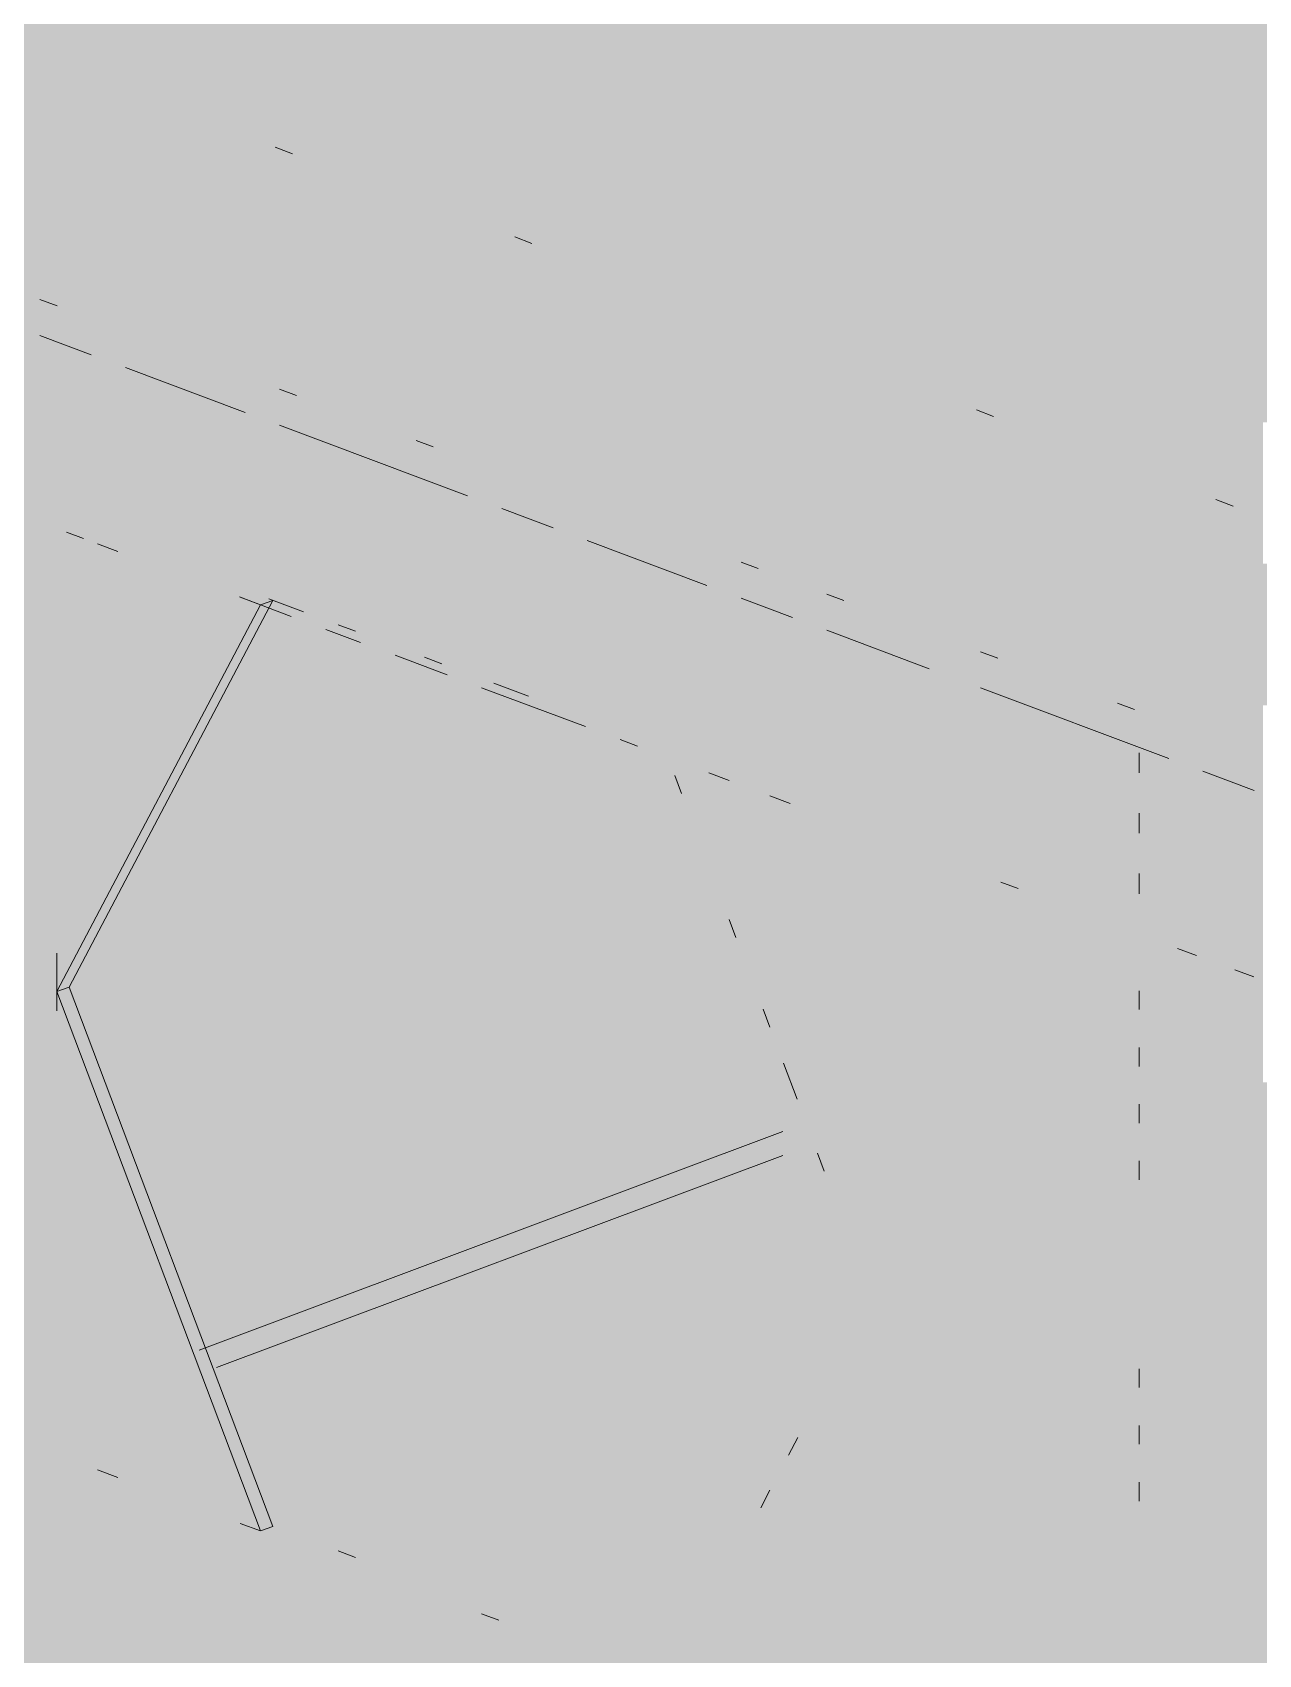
# Paper-space layout '03 3D Building and Roof' of a CAD drawing. Header units: millimetres. Extents: x 5 to 415, y 5 to 292.
# Drawn here: x 169.51 to 173.96, y 95.86 to 101.76 of the extents above; entities that cross this region are included whole.
import ezdxf

# ---------------------------------------------------------------- set-up
doc = ezdxf.new("R2010")
doc.units = ezdxf.units.MM
doc.layers.add('EXISTING', color=7, linetype='Continuous')
doc.layers.add('IMAGES', color=7, linetype='Continuous')

# ---------------------------------------------------------------- blocks, each defined once
blk = doc.blocks.new('SHEET_03')
at = {"layer": 'EXISTING', "color": 250, "lineweight": 9}
for p, q in [((170.4513, 101.3196), (170.3892, 101.3429)), ((171.3218, 100.9936), (171.2597, 101.0168)), ((169.5335, 100.7895), (169.5957, 100.7662)), ((169.7201, 100.5885), (169.5335, 100.6584)), ((170.2797, 100.3789), (169.8444, 100.5419)), ((170.404, 100.4634), (170.4662, 100.4401)), ((173.0006, 100.3647), (172.9385, 100.388)), ((171.088, 100.0761), (170.404, 100.3323)), ((170.9014, 100.2771), (170.9636, 100.2538)), ((171.3989, 99.9596), (171.2123, 100.0295)), ((173.8711, 100.0386), (173.8089, 100.0619)), ((169.6296, 99.9437), (169.6925, 99.9201)), ((169.8173, 99.8733), (169.7433, 99.9011)), ((171.9585, 99.75), (171.5232, 99.913)), ((172.0828, 99.8345), (172.145, 99.8112)), ((169.5951, 98.2732), (170.3358, 99.6791)), ((170.3802, 99.6958), (169.6396, 98.2899)), ((170.2587, 99.708), (170.4474, 99.6373)), ((170.3358, 99.6791), (170.2617, 99.7069)), ((170.3802, 99.6958), (170.3358, 99.6791)), ((170.4918, 99.654), (170.366, 99.7011)), ((172.2693, 99.6335), (172.0828, 99.7034)), ((172.3937, 99.718), (172.4559, 99.6947)), ((170.6805, 99.5833), (170.6176, 99.6068)), ((170.5732, 99.5902), (170.699, 99.5431)), ((172.7668, 99.4472), (172.3937, 99.5869)), ((170.8248, 99.4959), (171.0136, 99.4252)), ((170.9951, 99.4655), (170.9322, 99.489)), ((172.9533, 99.5084), (173.0155, 99.4851)), ((171.1394, 99.3781), (171.5168, 99.2367)), ((171.3096, 99.3476), (171.1838, 99.3948)), ((173.6373, 99.1211), (172.9533, 99.3773)), ((173.4507, 99.3221), (173.5129, 99.2988)), ((171.6426, 99.1896), (171.7055, 99.166)), ((173.5299, 99.142), (173.5299, 99.0688)), ((171.8418, 99.0589), (171.8665, 98.9935)), ((172.0393, 99.041), (171.9653, 99.0687)), ((173.9481, 99.0046), (173.7616, 99.0745)), ((172.2615, 98.9577), (172.1875, 98.9855)), ((173.5299, 98.9222), (173.5299, 98.849)), ((173.0266, 98.6711), (173.0895, 98.6476)), ((173.5299, 98.7024), (173.5299, 98.6291)), ((172.0393, 98.536), (172.064, 98.4706)), ((173.7382, 98.4046), (173.6688, 98.4306)), ((169.5951, 98.4135), (169.5951, 98.2732)), ((169.5951, 98.2389), (169.5951, 98.3763)), ((173.9465, 98.3265), (173.8771, 98.3525)), ((169.5951, 98.2732), (169.6396, 98.2899)), ((169.5951, 98.2732), (169.5951, 98.2031)), ((170.3358, 96.3124), (169.5951, 98.2732)), ((169.6396, 98.2899), (170.3802, 96.329)), ((173.5299, 98.2765), (173.5299, 98.2078)), ((172.1628, 98.2092), (172.1875, 98.1438)), ((172.2368, 98.0131), (172.2862, 97.8824)), ((173.5299, 98.0703), (173.5299, 98.0016)), ((173.5299, 97.8642), (173.5299, 97.7955)), ((170.1126, 96.9703), (172.2341, 97.7651)), ((170.175, 96.9063), (172.2341, 97.6777)), ((172.3603, 97.6863), (172.385, 97.6209)), ((173.5299, 97.6581), (173.5299, 97.5894)), ((173.5299, 96.9023), (173.5299, 96.8336)), ((173.5299, 96.6962), (173.5299, 96.6275)), ((172.2884, 96.6521), (172.2548, 96.5882)), ((169.7433, 96.5343), (169.8173, 96.5066)), ((173.5299, 96.49), (173.5299, 96.4213)), ((172.1875, 96.4604), (172.1538, 96.3965)), ((170.2617, 96.3401), (170.3358, 96.3124)), ((170.3802, 96.329), (170.3358, 96.3124)), ((170.6176, 96.2401), (170.6805, 96.2165)), ((171.2023, 95.9878), (171.1394, 96.0114))]:
    blk.add_line(p, q, dxfattribs=at)
at = {"layer": 'IMAGES', "color": 7}
for points in [[(169.3526, 101.7143), (169.5239, 101.7143), (169.3526, 101.8857), (169.5239, 101.8857)], [(169.5239, 101.7143), (169.8667, 101.7143), (169.5239, 101.8857), (169.8667, 101.8857)], [(169.8667, 101.7143), (170.038, 101.7143), (169.8667, 101.8857), (170.038, 101.8857)], [(170.038, 101.7143), (179.9771, 101.7143), (170.038, 101.8857), (179.9771, 101.8857)], [(169.3526, 101.5429), (169.5239, 101.5429), (169.3526, 101.7143), (169.5239, 101.7143)], [(169.5239, 101.5429), (169.6953, 101.5429), (169.5239, 101.7143), (169.6953, 101.7143)], [(169.6953, 101.5429), (169.8667, 101.5429), (169.6953, 101.7143), (169.8667, 101.7143)], [(169.8667, 101.5429), (170.038, 101.5429), (169.8667, 101.7143), (170.038, 101.7143)], [(170.038, 101.5429), (170.3808, 101.5429), (170.038, 101.7143), (170.3808, 101.7143)], [(170.3808, 101.5429), (179.6344, 101.5429), (170.3808, 101.7143), (179.6344, 101.7143)], [(169.3526, 101.3714), (169.6953, 101.3714), (169.3526, 101.5429), (169.6953, 101.5429)], [(169.6953, 101.3714), (169.8667, 101.3714), (169.6953, 101.5429), (169.8667, 101.5429)], [(169.8667, 101.3714), (170.038, 101.3714), (169.8667, 101.5429), (170.038, 101.5429)], [(170.038, 101.3714), (170.2094, 101.3714), (170.038, 101.5429), (170.2094, 101.5429)], [(170.2094, 101.3714), (170.3808, 101.3714), (170.2094, 101.5429), (170.3808, 101.5429)], [(170.3808, 101.3714), (170.8949, 101.3714), (170.3808, 101.5429), (170.8949, 101.5429)], [(170.8949, 101.3714), (179.1203, 101.3714), (170.8949, 101.5429), (179.1203, 101.5429)], [(168.8385, 101.2), (169.8667, 101.2), (168.8385, 101.3714), (169.8667, 101.3714)], [(169.8667, 101.2), (170.038, 101.2), (169.8667, 101.3714), (170.038, 101.3714)], [(170.038, 101.2), (170.2094, 101.2), (170.038, 101.3714), (170.2094, 101.3714)], [(170.2094, 101.2), (170.3808, 101.2), (170.2094, 101.3714), (170.3808, 101.3714)], [(170.3808, 101.2), (170.5521, 101.2), (170.3808, 101.3714), (170.5521, 101.3714)], [(170.5521, 101.2), (170.7235, 101.2), (170.5521, 101.3714), (170.7235, 101.3714)], [(170.7235, 101.2), (170.8949, 101.2), (170.7235, 101.3714), (170.8949, 101.3714)], [(170.8949, 101.2), (171.2376, 101.2), (170.8949, 101.3714), (171.2376, 101.3714)], [(171.2376, 101.2), (171.4089, 101.2), (171.2376, 101.3714), (171.4089, 101.3714)], [(171.4089, 101.2), (178.6062, 101.2), (171.4089, 101.3714), (178.6062, 101.3714)], [(169.3526, 101.0286), (170.2094, 101.0286), (169.3526, 101.2), (170.2094, 101.2)], [(170.2094, 101.0286), (170.3808, 101.0286), (170.2094, 101.2), (170.3808, 101.2)], [(170.3808, 101.0286), (170.5521, 101.0286), (170.3808, 101.2), (170.5521, 101.2)], [(170.5521, 101.0286), (170.7235, 101.0286), (170.5521, 101.2), (170.7235, 101.2)], [(170.7235, 101.0286), (170.8949, 101.0286), (170.7235, 101.2), (170.8949, 101.2)], [(170.8949, 101.0286), (171.0662, 101.0286), (170.8949, 101.2), (171.0662, 101.2)], [(171.0662, 101.0286), (171.2376, 101.0286), (171.0662, 101.2), (171.2376, 101.2)], [(171.2376, 101.0286), (171.4089, 101.0286), (171.2376, 101.2), (171.4089, 101.2)], [(171.4089, 101.0286), (171.7517, 101.0286), (171.4089, 101.2), (171.7517, 101.2)], [(171.7517, 101.0286), (178.2635, 101.0286), (171.7517, 101.2), (178.2635, 101.2)], [(169.3526, 100.8571), (169.5239, 100.8571), (169.3526, 101.0286), (169.5239, 101.0286)], [(169.5239, 100.8571), (169.6953, 100.8571), (169.5239, 101.0286), (169.6953, 101.0286)], [(169.6953, 100.8571), (169.8667, 100.8571), (169.6953, 101.0286), (169.8667, 101.0286)], [(169.8667, 100.8571), (170.7235, 100.8571), (169.8667, 101.0286), (170.7235, 101.0286)], [(170.7235, 100.8571), (170.8949, 100.8571), (170.7235, 101.0286), (170.8949, 101.0286)], [(170.8949, 100.8571), (171.0662, 100.8571), (170.8949, 101.0286), (171.0662, 101.0286)], [(171.0662, 100.8571), (171.2376, 100.8571), (171.0662, 101.0286), (171.2376, 101.0286)], [(171.2376, 100.8571), (171.4089, 100.8571), (171.2376, 101.0286), (171.4089, 101.0286)], [(171.4089, 100.8571), (171.5803, 100.8571), (171.4089, 101.0286), (171.5803, 101.0286)], [(171.5803, 100.8571), (171.7517, 100.8571), (171.5803, 101.0286), (171.7517, 101.0286)], [(171.7517, 100.8571), (172.0944, 100.8571), (171.7517, 101.0286), (172.0944, 101.0286)], [(172.0944, 100.8571), (172.2658, 100.8571), (172.0944, 101.0286), (172.2658, 101.0286)], [(172.2658, 100.8571), (177.7494, 100.8571), (172.2658, 101.0286), (177.7494, 101.0286)], [(169.0099, 100.6857), (169.5239, 100.6857), (169.0099, 100.8571), (169.5239, 100.8571)], [(169.5239, 100.6857), (169.6953, 100.6857), (169.5239, 100.8571), (169.6953, 100.8571)], [(169.6953, 100.6857), (169.8667, 100.6857), (169.6953, 100.8571), (169.8667, 100.8571)], [(169.8667, 100.6857), (170.038, 100.6857), (169.8667, 100.8571), (170.038, 100.8571)], [(170.038, 100.6857), (170.2094, 100.6857), (170.038, 100.8571), (170.2094, 100.8571)], [(170.2094, 100.6857), (171.2376, 100.6857), (170.2094, 100.8571), (171.2376, 100.8571)], [(171.2376, 100.6857), (171.4089, 100.6857), (171.2376, 100.8571), (171.4089, 100.8571)], [(171.4089, 100.6857), (171.5803, 100.6857), (171.4089, 100.8571), (171.5803, 100.8571)], [(171.5803, 100.6857), (171.7517, 100.6857), (171.5803, 100.8571), (171.7517, 100.8571)], [(171.7517, 100.6857), (171.923, 100.6857), (171.7517, 100.8571), (171.923, 100.8571)], [(171.923, 100.6857), (172.0944, 100.6857), (171.923, 100.8571), (172.0944, 100.8571)], [(172.0944, 100.6857), (172.2658, 100.6857), (172.0944, 100.8571), (172.2658, 100.8571)], [(172.2658, 100.6857), (172.6085, 100.6857), (172.2658, 100.8571), (172.6085, 100.8571)], [(172.6085, 100.6857), (172.7798, 100.6857), (172.6085, 100.8571), (172.7798, 100.8571)], [(172.7798, 100.6857), (177.2353, 100.6857), (172.7798, 100.8571), (177.2353, 100.8571)], [(169.3526, 100.5143), (169.5239, 100.5143), (169.3526, 100.6857), (169.5239, 100.6857)], [(169.5239, 100.5143), (169.8667, 100.5143), (169.5239, 100.6857), (169.8667, 100.6857)], [(169.8667, 100.5143), (170.038, 100.5143), (169.8667, 100.6857), (170.038, 100.6857)], [(170.038, 100.5143), (170.5521, 100.5143), (170.038, 100.6857), (170.5521, 100.6857)], [(170.5521, 100.5143), (170.7235, 100.5143), (170.5521, 100.6857), (170.7235, 100.6857)], [(170.7235, 100.5143), (171.5803, 100.5143), (170.7235, 100.6857), (171.5803, 100.6857)], [(171.5803, 100.5143), (171.923, 100.5143), (171.5803, 100.6857), (171.923, 100.6857)], [(171.923, 100.5143), (172.0944, 100.5143), (171.923, 100.6857), (172.0944, 100.6857)], [(172.0944, 100.5143), (172.2658, 100.5143), (172.0944, 100.6857), (172.2658, 100.6857)], [(172.2658, 100.5143), (172.4371, 100.5143), (172.2658, 100.6857), (172.4371, 100.6857)], [(172.4371, 100.5143), (172.6085, 100.5143), (172.4371, 100.6857), (172.6085, 100.6857)], [(172.6085, 100.5143), (172.7798, 100.5143), (172.6085, 100.6857), (172.7798, 100.6857)], [(172.7798, 100.5143), (173.1226, 100.5143), (172.7798, 100.6857), (173.1226, 100.6857)], [(173.1226, 100.5143), (176.8926, 100.5143), (173.1226, 100.6857), (176.8926, 100.6857)], [(168.6671, 100.3429), (169.5239, 100.3429), (168.6671, 100.5143), (169.5239, 100.5143)], [(169.5239, 100.3429), (169.6953, 100.3429), (169.5239, 100.5143), (169.6953, 100.5143)], [(169.6953, 100.3429), (169.8667, 100.3429), (169.6953, 100.5143), (169.8667, 100.5143)], [(169.8667, 100.3429), (170.038, 100.3429), (169.8667, 100.5143), (170.038, 100.5143)], [(170.038, 100.3429), (170.2094, 100.3429), (170.038, 100.5143), (170.2094, 100.5143)], [(170.2094, 100.3429), (170.5521, 100.3429), (170.2094, 100.5143), (170.5521, 100.5143)], [(170.5521, 100.3429), (170.7235, 100.3429), (170.5521, 100.5143), (170.7235, 100.5143)], [(170.7235, 100.3429), (170.8949, 100.3429), (170.7235, 100.5143), (170.8949, 100.5143)], [(170.8949, 100.3429), (171.2376, 100.3429), (170.8949, 100.5143), (171.2376, 100.5143)], [(171.2376, 100.3429), (172.0944, 100.3429), (171.2376, 100.5143), (172.0944, 100.5143)], [(172.0944, 100.3429), (172.2658, 100.3429), (172.0944, 100.5143), (172.2658, 100.5143)], [(172.2658, 100.3429), (172.4371, 100.3429), (172.2658, 100.5143), (172.4371, 100.5143)], [(172.4371, 100.3429), (172.7798, 100.3429), (172.4371, 100.5143), (172.7798, 100.5143)], [(172.7798, 100.3429), (172.9512, 100.3429), (172.7798, 100.5143), (172.9512, 100.5143)], [(172.9512, 100.3429), (173.1226, 100.3429), (172.9512, 100.5143), (173.1226, 100.5143)], [(173.1226, 100.3429), (173.6367, 100.3429), (173.1226, 100.5143), (173.6367, 100.5143)], [(173.6367, 100.3429), (176.3785, 100.3429), (173.6367, 100.5143), (176.3785, 100.5143)], [(169.3526, 100.1714), (169.8667, 100.1714), (169.3526, 100.3429), (169.8667, 100.3429)], [(169.8667, 100.1714), (170.038, 100.1714), (169.8667, 100.3429), (170.038, 100.3429)], [(170.038, 100.1714), (170.2094, 100.1714), (170.038, 100.3429), (170.2094, 100.3429)], [(170.2094, 100.1714), (170.3808, 100.1714), (170.2094, 100.3429), (170.3808, 100.3429)], [(170.3808, 100.1714), (171.0662, 100.1714), (170.3808, 100.3429), (171.0662, 100.3429)], [(171.0662, 100.1714), (171.2376, 100.1714), (171.0662, 100.3429), (171.2376, 100.3429)], [(171.2376, 100.1714), (172.6085, 100.1714), (171.2376, 100.3429), (172.6085, 100.3429)], [(172.6085, 100.1714), (172.7798, 100.1714), (172.6085, 100.3429), (172.7798, 100.3429)], [(172.7798, 100.1714), (172.9512, 100.1714), (172.7798, 100.3429), (172.9512, 100.3429)], [(172.9512, 100.1714), (173.1226, 100.1714), (172.9512, 100.3429), (173.1226, 100.3429)], [(173.1226, 100.1714), (173.2939, 100.1714), (173.1226, 100.3429), (173.2939, 100.3429)], [(173.2939, 100.1714), (173.6367, 100.1714), (173.2939, 100.3429), (173.6367, 100.3429)], [(173.6367, 100.1714), (173.9794, 100.1714), (173.6367, 100.3429), (173.9794, 100.3429)], [(169.3526, 100), (169.5239, 100), (169.3526, 100.1714), (169.5239, 100.1714)], [(169.5239, 100), (169.6953, 100), (169.5239, 100.1714), (169.6953, 100.1714)], [(169.6953, 100), (170.038, 100), (169.6953, 100.1714), (170.038, 100.1714)], [(170.038, 100), (170.2094, 100), (170.038, 100.1714), (170.2094, 100.1714)], [(170.2094, 100), (170.5521, 100), (170.2094, 100.1714), (170.5521, 100.1714)], [(170.5521, 100), (170.7235, 100), (170.5521, 100.1714), (170.7235, 100.1714)], [(170.7235, 100), (171.0662, 100), (170.7235, 100.1714), (171.0662, 100.1714)], [(171.0662, 100), (171.2376, 100), (171.0662, 100.1714), (171.2376, 100.1714)], [(171.2376, 100), (171.4089, 100), (171.2376, 100.1714), (171.4089, 100.1714)], [(171.4089, 100), (171.5803, 100), (171.4089, 100.1714), (171.5803, 100.1714)], [(171.5803, 100), (171.7517, 100), (171.5803, 100.1714), (171.7517, 100.1714)], [(171.7517, 100), (171.923, 100), (171.7517, 100.1714), (171.923, 100.1714)], [(171.923, 100), (172.0944, 100), (171.923, 100.1714), (172.0944, 100.1714)], [(172.0944, 100), (172.9512, 100), (172.0944, 100.1714), (172.9512, 100.1714)], [(172.9512, 100), (173.1226, 100), (172.9512, 100.1714), (173.1226, 100.1714)], [(173.1226, 100), (173.2939, 100), (173.1226, 100.1714), (173.2939, 100.1714)], [(173.2939, 100), (173.4653, 100), (173.2939, 100.1714), (173.4653, 100.1714)], [(173.4653, 100), (173.6367, 100), (173.4653, 100.1714), (173.6367, 100.1714)], [(173.6367, 100), (173.808, 100), (173.6367, 100.1714), (173.808, 100.1714)], [(173.808, 100), (173.9794, 100), (173.808, 100.1714), (173.9794, 100.1714)], [(169.1812, 99.8286), (169.5239, 99.8286), (169.1812, 100), (169.5239, 100)], [(169.5239, 99.8286), (169.6953, 99.8286), (169.5239, 100), (169.6953, 100)], [(169.6953, 99.8286), (169.8667, 99.8286), (169.6953, 100), (169.8667, 100)], [(169.8667, 99.8286), (170.038, 99.8286), (169.8667, 100), (170.038, 100)], [(170.038, 99.8286), (170.7235, 99.8286), (170.038, 100), (170.7235, 100)], [(170.7235, 99.8286), (170.8949, 99.8286), (170.7235, 100), (170.8949, 100)], [(170.8949, 99.8286), (171.0662, 99.8286), (170.8949, 100), (171.0662, 100)], [(171.0662, 99.8286), (171.2376, 99.8286), (171.0662, 100), (171.2376, 100)], [(171.2376, 99.8286), (171.4089, 99.8286), (171.2376, 100), (171.4089, 100)], [(171.4089, 99.8286), (171.5803, 99.8286), (171.4089, 100), (171.5803, 100)], [(171.5803, 99.8286), (171.7517, 99.8286), (171.5803, 100), (171.7517, 100)], [(171.7517, 99.6571), (171.923, 99.6571), (171.7517, 100), (171.923, 100)], [(171.923, 99.8286), (172.0944, 99.8286), (171.923, 100), (172.0944, 100)], [(172.0944, 99.8286), (172.2658, 99.8286), (172.0944, 100), (172.2658, 100)], [(172.2658, 99.8286), (172.4371, 99.8286), (172.2658, 100), (172.4371, 100)], [(172.4371, 99.8286), (172.6085, 99.8286), (172.4371, 100), (172.6085, 100)], [(172.6085, 99.8286), (173.6367, 99.8286), (172.6085, 100), (173.6367, 100)], [(173.6367, 99.8286), (173.808, 99.8286), (173.6367, 100), (173.808, 100)], [(173.808, 99.8286), (173.9794, 99.8286), (173.808, 100), (173.9794, 100)], [(169.3526, 99.1429), (169.5239, 99.1429), (169.3526, 99.8286), (169.5239, 99.8286)], [(169.5239, 99.6571), (169.6953, 99.6571), (169.5239, 99.8286), (169.6953, 99.8286)], [(169.6953, 99.6571), (170.038, 99.6571), (169.6953, 99.8286), (170.038, 99.8286)], [(170.038, 99.6571), (170.2094, 99.6571), (170.038, 99.8286), (170.2094, 99.8286)], [(170.2094, 99.6571), (170.5521, 99.6571), (170.2094, 99.8286), (170.5521, 99.8286)], [(170.5521, 99.6571), (170.7235, 99.6571), (170.5521, 99.8286), (170.7235, 99.8286)], [(170.7235, 99.6571), (171.2376, 99.6571), (170.7235, 99.8286), (171.2376, 99.8286)], [(171.2376, 99.6571), (171.4089, 99.6571), (171.2376, 99.8286), (171.4089, 99.8286)], [(171.4089, 99.6571), (171.5803, 99.6571), (171.4089, 99.8286), (171.5803, 99.8286)], [(171.5803, 99.6571), (171.7517, 99.6571), (171.5803, 99.8286), (171.7517, 99.8286)], [(171.923, 99.6571), (172.4371, 99.6571), (171.923, 99.8286), (172.4371, 99.8286)], [(172.4371, 99.6571), (172.6085, 99.6571), (172.4371, 99.8286), (172.6085, 99.8286)], [(172.6085, 99.6571), (172.7798, 99.6571), (172.6085, 99.8286), (172.7798, 99.8286)], [(172.7798, 99.6571), (172.9512, 99.6571), (172.7798, 99.8286), (172.9512, 99.8286)], [(172.9512, 99.6571), (173.1226, 99.6571), (172.9512, 99.8286), (173.1226, 99.8286)], [(173.1226, 99.6571), (173.808, 99.6571), (173.1226, 99.8286), (173.808, 99.8286)], [(173.808, 99.6571), (174.1508, 99.6571), (173.808, 99.8286), (174.1508, 99.8286)], [(169.5239, 99.3143), (169.6953, 99.3143), (169.5239, 99.6571), (169.6953, 99.6571)], [(169.6953, 99.4857), (169.8667, 99.4857), (169.6953, 99.6571), (169.8667, 99.6571)], [(169.8667, 99.4857), (170.038, 99.4857), (169.8667, 99.6571), (170.038, 99.6571)], [(170.038, 99.4857), (170.2094, 99.4857), (170.038, 99.6571), (170.2094, 99.6571)], [(170.2094, 99.4857), (170.5521, 99.4857), (170.2094, 99.6571), (170.5521, 99.6571)], [(170.5521, 99.4857), (170.7235, 99.4857), (170.5521, 99.6571), (170.7235, 99.6571)], [(170.7235, 99.4857), (170.8949, 99.4857), (170.7235, 99.6571), (170.8949, 99.6571)], [(170.8949, 99.4857), (171.2376, 99.4857), (170.8949, 99.6571), (171.2376, 99.6571)], [(171.2376, 99.4857), (171.5803, 99.4857), (171.2376, 99.6571), (171.5803, 99.6571)], [(171.5803, 99.4857), (171.7517, 99.4857), (171.5803, 99.6571), (171.7517, 99.6571)], [(171.7517, 99.4857), (171.923, 99.4857), (171.7517, 99.6571), (171.923, 99.6571)], [(171.923, 99.4857), (172.0944, 99.4857), (171.923, 99.6571), (172.0944, 99.6571)], [(172.0944, 99.4857), (172.4371, 99.4857), (172.0944, 99.6571), (172.4371, 99.6571)], [(172.4371, 99.4857), (172.6085, 99.4857), (172.4371, 99.6571), (172.6085, 99.6571)], [(172.6085, 99.3143), (172.7798, 99.3143), (172.6085, 99.6571), (172.7798, 99.6571)], [(172.7798, 99.4857), (172.9512, 99.4857), (172.7798, 99.6571), (172.9512, 99.6571)], [(172.9512, 99.4857), (173.1226, 99.4857), (172.9512, 99.6571), (173.1226, 99.6571)], [(173.1226, 99.4857), (173.6367, 99.4857), (173.1226, 99.6571), (173.6367, 99.6571)], [(173.6367, 99.4857), (174.4935, 99.4857), (173.6367, 99.6571), (174.4935, 99.6571)], [(169.6953, 99.1429), (169.8667, 99.1429), (169.6953, 99.4857), (169.8667, 99.4857)], [(169.8667, 99.3143), (170.038, 99.3143), (169.8667, 99.4857), (170.038, 99.4857)], [(170.038, 99.3143), (170.2094, 99.3143), (170.038, 99.4857), (170.2094, 99.4857)], [(170.2094, 99.3143), (170.3808, 99.3143), (170.2094, 99.4857), (170.3808, 99.4857)], [(170.3808, 99.3143), (170.7235, 99.3143), (170.3808, 99.4857), (170.7235, 99.4857)], [(170.7235, 99.3143), (171.0662, 99.3143), (170.7235, 99.4857), (171.0662, 99.4857)], [(171.0662, 99.3143), (171.2376, 99.3143), (171.0662, 99.4857), (171.2376, 99.4857)], [(171.2376, 99.3143), (171.4089, 99.3143), (171.2376, 99.4857), (171.4089, 99.4857)], [(171.4089, 99.3143), (171.7517, 99.3143), (171.4089, 99.4857), (171.7517, 99.4857)], [(171.7517, 99.3143), (171.923, 99.3143), (171.7517, 99.4857), (171.923, 99.4857)], [(171.923, 99.3143), (172.0944, 99.3143), (171.923, 99.4857), (172.0944, 99.4857)], [(172.0944, 99.3143), (172.2658, 99.3143), (172.0944, 99.4857), (172.2658, 99.4857)], [(172.2658, 99.3143), (172.4371, 99.3143), (172.2658, 99.4857), (172.4371, 99.4857)], [(172.4371, 99.3143), (172.6085, 99.3143), (172.4371, 99.4857), (172.6085, 99.4857)], [(172.7798, 99.3143), (172.9512, 99.3143), (172.7798, 99.4857), (172.9512, 99.4857)], [(172.9512, 99.3143), (173.1226, 99.3143), (172.9512, 99.4857), (173.1226, 99.4857)], [(173.1226, 99.3143), (173.2939, 99.3143), (173.1226, 99.4857), (173.2939, 99.4857)], [(173.2939, 99.3143), (173.4653, 99.3143), (173.2939, 99.4857), (173.4653, 99.4857)], [(173.4653, 99.3143), (173.6367, 99.3143), (173.4653, 99.4857), (173.6367, 99.4857)], [(173.6367, 99.3143), (173.808, 99.3143), (173.6367, 99.4857), (173.808, 99.4857)], [(173.808, 99.3143), (174.8362, 99.3143), (173.808, 99.4857), (174.8362, 99.4857)], [(169.5239, 99.1429), (169.6953, 99.1429), (169.5239, 99.3143), (169.6953, 99.3143)], [(169.8667, 99.1429), (170.038, 99.1429), (169.8667, 99.3143), (170.038, 99.3143)], [(170.038, 99.1429), (170.2094, 99.1429), (170.038, 99.3143), (170.2094, 99.3143)], [(170.2094, 99.1429), (170.5521, 99.1429), (170.2094, 99.3143), (170.5521, 99.3143)], [(170.5521, 99.1429), (170.7235, 99.1429), (170.5521, 99.3143), (170.7235, 99.3143)], [(170.7235, 99.1429), (171.2376, 99.1429), (170.7235, 99.3143), (171.2376, 99.3143)], [(171.2376, 99.1429), (171.4089, 99.1429), (171.2376, 99.3143), (171.4089, 99.3143)], [(171.4089, 99.1429), (171.5803, 99.1429), (171.4089, 99.3143), (171.5803, 99.3143)], [(171.5803, 99.1429), (171.7517, 99.1429), (171.5803, 99.3143), (171.7517, 99.3143)], [(171.7517, 99.1429), (172.2658, 99.1429), (171.7517, 99.3143), (172.2658, 99.3143)], [(172.2658, 99.1429), (172.4371, 99.1429), (172.2658, 99.3143), (172.4371, 99.3143)], [(172.4371, 99.1429), (172.6085, 99.1429), (172.4371, 99.3143), (172.6085, 99.3143)], [(172.6085, 99.1429), (172.9512, 99.1429), (172.6085, 99.3143), (172.9512, 99.3143)], [(172.9512, 99.1429), (173.1226, 99.1429), (172.9512, 99.3143), (173.1226, 99.3143)], [(173.1226, 99.1429), (173.2939, 99.1429), (173.1226, 99.3143), (173.2939, 99.3143)], [(173.2939, 99.1429), (173.4653, 99.1429), (173.2939, 99.3143), (173.4653, 99.3143)], [(173.4653, 99.1429), (173.6367, 99.1429), (173.4653, 99.3143), (173.6367, 99.3143)], [(173.6367, 99.1429), (173.808, 99.1429), (173.6367, 99.3143), (173.808, 99.3143)], [(173.808, 99.1429), (173.9794, 99.1429), (173.808, 99.3143), (173.9794, 99.3143)], [(169.3526, 98.4571), (169.5239, 98.4571), (169.3526, 99.1429), (169.5239, 99.1429)], [(169.5239, 98.9714), (169.6953, 98.9714), (169.5239, 99.1429), (169.6953, 99.1429)], [(169.6953, 98.8), (169.8667, 98.8), (169.6953, 99.1429), (169.8667, 99.1429)], [(169.8667, 98.9714), (170.038, 98.9714), (169.8667, 99.1429), (170.038, 99.1429)], [(170.038, 98.9714), (170.2094, 98.9714), (170.038, 99.1429), (170.2094, 99.1429)], [(170.2094, 98.9714), (171.2376, 98.9714), (170.2094, 99.1429), (171.2376, 99.1429)], [(171.2376, 98.9714), (171.4089, 98.9714), (171.2376, 99.1429), (171.4089, 99.1429)], [(171.4089, 98.9714), (171.7517, 98.9714), (171.4089, 99.1429), (171.7517, 99.1429)], [(171.7517, 98.9714), (171.923, 98.9714), (171.7517, 99.1429), (171.923, 99.1429)], [(171.923, 98.8), (172.2658, 98.8), (171.923, 99.1429), (172.2658, 99.1429)], [(172.2658, 98.9714), (172.4371, 98.9714), (172.2658, 99.1429), (172.4371, 99.1429)], [(172.4371, 98.9714), (172.7798, 98.9714), (172.4371, 99.1429), (172.7798, 99.1429)], [(172.7798, 98.9714), (172.9512, 98.9714), (172.7798, 99.1429), (172.9512, 99.1429)], [(172.9512, 98.8), (173.1226, 98.8), (172.9512, 99.1429), (173.1226, 99.1429)], [(173.1226, 98.9714), (173.2939, 98.9714), (173.1226, 99.1429), (173.2939, 99.1429)], [(173.2939, 98.9714), (173.4653, 98.9714), (173.2939, 99.1429), (173.4653, 99.1429)], [(173.4653, 98.9714), (173.9794, 98.9714), (173.4653, 99.1429), (173.9794, 99.1429)], [(169.5239, 98.8), (169.6953, 98.8), (169.5239, 98.9714), (169.6953, 98.9714)], [(169.8667, 98.8), (170.038, 98.8), (169.8667, 98.9714), (170.038, 98.9714)], [(170.038, 98.8), (170.2094, 98.8), (170.038, 98.9714), (170.2094, 98.9714)], [(170.2094, 98.8), (170.3808, 98.8), (170.2094, 98.9714), (170.3808, 98.9714)], [(170.3808, 98.8), (171.5803, 98.8), (170.3808, 98.9714), (171.5803, 98.9714)], [(171.5803, 98.8), (171.7517, 98.8), (171.5803, 98.9714), (171.7517, 98.9714)], [(171.7517, 98.8), (171.923, 98.8), (171.7517, 98.9714), (171.923, 98.9714)], [(172.2658, 98.8), (172.4371, 98.8), (172.2658, 98.9714), (172.4371, 98.9714)], [(172.4371, 98.8), (172.6085, 98.8), (172.4371, 98.9714), (172.6085, 98.9714)], [(172.6085, 98.8), (172.7798, 98.8), (172.6085, 98.9714), (172.7798, 98.9714)], [(172.7798, 98.8), (172.9512, 98.8), (172.7798, 98.9714), (172.9512, 98.9714)], [(173.1226, 98.8), (173.2939, 98.8), (173.1226, 98.9714), (173.2939, 98.9714)], [(173.2939, 98.6286), (173.4653, 98.6286), (173.2939, 98.9714), (173.4653, 98.9714)], [(173.4653, 98.6286), (173.6367, 98.6286), (173.4653, 98.9714), (173.6367, 98.9714)], [(173.6367, 98.8), (173.808, 98.8), (173.6367, 98.9714), (173.808, 98.9714)], [(173.808, 98.8), (173.9794, 98.8), (173.808, 98.9714), (173.9794, 98.9714)], [(169.5239, 98.6286), (169.6953, 98.6286), (169.5239, 98.8), (169.6953, 98.8)], [(169.6953, 98.6286), (169.8667, 98.6286), (169.6953, 98.8), (169.8667, 98.8)], [(169.8667, 98.6286), (170.038, 98.6286), (169.8667, 98.8), (170.038, 98.8)], [(170.038, 98.6286), (170.2094, 98.6286), (170.038, 98.8), (170.2094, 98.8)], [(170.2094, 98.6286), (171.7517, 98.6286), (170.2094, 98.8), (171.7517, 98.8)], [(171.7517, 98.6286), (171.923, 98.6286), (171.7517, 98.8), (171.923, 98.8)], [(171.923, 98.6286), (172.0944, 98.6286), (171.923, 98.8), (172.0944, 98.8)], [(172.0944, 98.6286), (172.2658, 98.6286), (172.0944, 98.8), (172.2658, 98.8)], [(172.2658, 98.6286), (172.4371, 98.6286), (172.2658, 98.8), (172.4371, 98.8)], [(172.4371, 98.6286), (172.6085, 98.6286), (172.4371, 98.8), (172.6085, 98.8)], [(172.6085, 98.6286), (172.7798, 98.6286), (172.6085, 98.8), (172.7798, 98.8)], [(172.7798, 98.6286), (172.9512, 98.6286), (172.7798, 98.8), (172.9512, 98.8)], [(172.9512, 98.6286), (173.1226, 98.6286), (172.9512, 98.8), (173.1226, 98.8)], [(173.1226, 98.6286), (173.2939, 98.6286), (173.1226, 98.8), (173.2939, 98.8)], [(173.6367, 98.6286), (173.808, 98.6286), (173.6367, 98.8), (173.808, 98.8)], [(173.808, 98.4571), (173.9794, 98.4571), (173.808, 98.8), (173.9794, 98.8)], [(169.5239, 98.4571), (169.6953, 98.4571), (169.5239, 98.6286), (169.6953, 98.6286)], [(169.6953, 98.4571), (169.8667, 98.4571), (169.6953, 98.6286), (169.8667, 98.6286)], [(169.8667, 98.2857), (170.038, 98.2857), (169.8667, 98.6286), (170.038, 98.6286)], [(170.038, 98.4571), (170.2094, 98.4571), (170.038, 98.6286), (170.2094, 98.6286)], [(170.2094, 98.4571), (171.2376, 98.4571), (170.2094, 98.6286), (171.2376, 98.6286)], [(171.2376, 98.2857), (171.4089, 98.2857), (171.2376, 98.6286), (171.4089, 98.6286)], [(171.4089, 98.4571), (171.7517, 98.4571), (171.4089, 98.6286), (171.7517, 98.6286)], [(171.7517, 98.4571), (171.923, 98.4571), (171.7517, 98.6286), (171.923, 98.6286)], [(171.923, 98.4571), (172.0944, 98.4571), (171.923, 98.6286), (172.0944, 98.6286)], [(172.0944, 98.4571), (172.2658, 98.4571), (172.0944, 98.6286), (172.2658, 98.6286)], [(172.2658, 98.4571), (172.4371, 98.4571), (172.2658, 98.6286), (172.4371, 98.6286)], [(172.4371, 98.4571), (172.7798, 98.4571), (172.4371, 98.6286), (172.7798, 98.6286)], [(172.7798, 98.4571), (172.9512, 98.4571), (172.7798, 98.6286), (172.9512, 98.6286)], [(172.9512, 98.4571), (173.1226, 98.4571), (172.9512, 98.6286), (173.1226, 98.6286)], [(173.1226, 98.4571), (173.2939, 98.4571), (173.1226, 98.6286), (173.2939, 98.6286)], [(173.2939, 98.4571), (173.6367, 98.4571), (173.2939, 98.6286), (173.6367, 98.6286)], [(173.6367, 98.4571), (173.808, 98.4571), (173.6367, 98.6286), (173.808, 98.6286)], [(169.3526, 97.2571), (169.5239, 97.2571), (169.3526, 98.4571), (169.5239, 98.4571)], [(169.5239, 98.2857), (169.6953, 98.2857), (169.5239, 98.4571), (169.6953, 98.4571)], [(169.6953, 98.2857), (169.8667, 98.2857), (169.6953, 98.4571), (169.8667, 98.4571)], [(170.038, 98.2857), (170.8949, 98.2857), (170.038, 98.4571), (170.8949, 98.4571)], [(170.8949, 98.2857), (171.2376, 98.2857), (170.8949, 98.4571), (171.2376, 98.4571)], [(171.4089, 98.2857), (171.5803, 98.2857), (171.4089, 98.4571), (171.5803, 98.4571)], [(171.5803, 98.2857), (171.7517, 98.2857), (171.5803, 98.4571), (171.7517, 98.4571)], [(171.7517, 98.2857), (172.2658, 98.2857), (171.7517, 98.4571), (172.2658, 98.4571)], [(172.2658, 98.2857), (172.4371, 98.2857), (172.2658, 98.4571), (172.4371, 98.4571)], [(172.4371, 97.7714), (172.6085, 97.7714), (172.4371, 98.4571), (172.6085, 98.4571)], [(172.6085, 97.7714), (172.7798, 97.7714), (172.6085, 98.4571), (172.7798, 98.4571)], [(172.7798, 98.2857), (172.9512, 98.2857), (172.7798, 98.4571), (172.9512, 98.4571)], [(172.9512, 98.2857), (173.1226, 98.2857), (172.9512, 98.4571), (173.1226, 98.4571)], [(173.1226, 98.2857), (173.2939, 98.2857), (173.1226, 98.4571), (173.2939, 98.4571)], [(173.2939, 98.2857), (173.4653, 98.2857), (173.2939, 98.4571), (173.4653, 98.4571)], [(173.4653, 98.2857), (173.6367, 98.2857), (173.4653, 98.4571), (173.6367, 98.4571)], [(173.6367, 98.2857), (173.808, 98.2857), (173.6367, 98.4571), (173.808, 98.4571)], [(173.808, 98.2857), (173.9794, 98.2857), (173.808, 98.4571), (173.9794, 98.4571)], [(169.5239, 97.7714), (169.6953, 97.7714), (169.5239, 98.2857), (169.6953, 98.2857)], [(169.6953, 98.1143), (169.8667, 98.1143), (169.6953, 98.2857), (169.8667, 98.2857)], [(169.8667, 98.1143), (170.038, 98.1143), (169.8667, 98.2857), (170.038, 98.2857)], [(170.038, 98.1143), (170.3808, 98.1143), (170.038, 98.2857), (170.3808, 98.2857)], [(170.3808, 98.1143), (170.8949, 98.1143), (170.3808, 98.2857), (170.8949, 98.2857)], [(170.8949, 98.1143), (171.0662, 98.1143), (170.8949, 98.2857), (171.0662, 98.2857)], [(171.0662, 98.1143), (171.2376, 98.1143), (171.0662, 98.2857), (171.2376, 98.2857)], [(171.2376, 98.1143), (171.4089, 98.1143), (171.2376, 98.2857), (171.4089, 98.2857)], [(171.4089, 98.1143), (171.7517, 98.1143), (171.4089, 98.2857), (171.7517, 98.2857)], [(171.7517, 98.1143), (172.0944, 98.1143), (171.7517, 98.2857), (172.0944, 98.2857)], [(172.0944, 97.9429), (172.2658, 97.9429), (172.0944, 98.2857), (172.2658, 98.2857)], [(172.2658, 98.1143), (172.4371, 98.1143), (172.2658, 98.2857), (172.4371, 98.2857)], [(172.7798, 97.2571), (172.9512, 97.2571), (172.7798, 98.2857), (172.9512, 98.2857)], [(172.9512, 96.2286), (173.2939, 96.2286), (172.9512, 98.2857), (173.2939, 98.2857)], [(173.2939, 97.4286), (173.4653, 97.4286), (173.2939, 98.2857), (173.4653, 98.2857)], [(173.4653, 97.4286), (173.6367, 97.4286), (173.4653, 98.2857), (173.6367, 98.2857)], [(173.6367, 98.1143), (173.808, 98.1143), (173.6367, 98.2857), (173.808, 98.2857)], [(173.808, 98.1143), (173.9794, 98.1143), (173.808, 98.2857), (173.9794, 98.2857)], [(169.6953, 97.9429), (169.8667, 97.9429), (169.6953, 98.1143), (169.8667, 98.1143)], [(169.8667, 97.9429), (170.038, 97.9429), (169.8667, 98.1143), (170.038, 98.1143)], [(170.038, 97.9429), (170.2094, 97.9429), (170.038, 98.1143), (170.2094, 98.1143)], [(170.2094, 97.9429), (170.3808, 97.9429), (170.2094, 98.1143), (170.3808, 98.1143)], [(170.3808, 97.9429), (170.5521, 97.9429), (170.3808, 98.1143), (170.5521, 98.1143)], [(170.5521, 97.9429), (170.7235, 97.9429), (170.5521, 98.1143), (170.7235, 98.1143)], [(170.7235, 97.9429), (170.8949, 97.9429), (170.7235, 98.1143), (170.8949, 98.1143)], [(170.8949, 97.9429), (171.0662, 97.9429), (170.8949, 98.1143), (171.0662, 98.1143)], [(171.0662, 97.9429), (171.2376, 97.9429), (171.0662, 98.1143), (171.2376, 98.1143)], [(171.2376, 97.9429), (171.4089, 97.9429), (171.2376, 98.1143), (171.4089, 98.1143)], [(171.4089, 97.9429), (172.0944, 97.9429), (171.4089, 98.1143), (172.0944, 98.1143)], [(172.2658, 97.9429), (172.4371, 97.9429), (172.2658, 98.1143), (172.4371, 98.1143)], [(173.6367, 97.2571), (173.808, 97.2571), (173.6367, 98.1143), (173.808, 98.1143)], [(173.808, 97.9429), (173.9794, 97.9429), (173.808, 98.1143), (173.9794, 98.1143)], [(169.6953, 97.7714), (169.8667, 97.7714), (169.6953, 97.9429), (169.8667, 97.9429)], [(169.8667, 97.7714), (170.038, 97.7714), (169.8667, 97.9429), (170.038, 97.9429)], [(170.038, 97.7714), (170.2094, 97.7714), (170.038, 97.9429), (170.2094, 97.9429)], [(170.2094, 97.7714), (170.3808, 97.7714), (170.2094, 97.9429), (170.3808, 97.9429)], [(170.3808, 97.7714), (170.5521, 97.7714), (170.3808, 97.9429), (170.5521, 97.9429)], [(170.5521, 97.7714), (170.7235, 97.7714), (170.5521, 97.9429), (170.7235, 97.9429)], [(170.7235, 97.7714), (170.8949, 97.7714), (170.7235, 97.9429), (170.8949, 97.9429)], [(170.8949, 97.7714), (171.0662, 97.7714), (170.8949, 97.9429), (171.0662, 97.9429)], [(171.0662, 97.7714), (171.7517, 97.7714), (171.0662, 97.9429), (171.7517, 97.9429)], [(171.7517, 97.7714), (171.923, 97.7714), (171.7517, 97.9429), (171.923, 97.9429)], [(171.923, 97.7714), (172.0944, 97.7714), (171.923, 97.9429), (172.0944, 97.9429)], [(172.0944, 97.7714), (172.2658, 97.7714), (172.0944, 97.9429), (172.2658, 97.9429)], [(172.2658, 97.7714), (172.4371, 97.7714), (172.2658, 97.9429), (172.4371, 97.9429)], [(173.808, 95.2), (174.1508, 95.2), (173.808, 97.9429), (174.1508, 97.9429)], [(169.5239, 97.4286), (169.6953, 97.4286), (169.5239, 97.7714), (169.6953, 97.7714)], [(169.6953, 97.6), (169.8667, 97.6), (169.6953, 97.7714), (169.8667, 97.7714)], [(169.8667, 97.6), (170.038, 97.6), (169.8667, 97.7714), (170.038, 97.7714)], [(170.038, 97.6), (170.2094, 97.6), (170.038, 97.7714), (170.2094, 97.7714)], [(170.2094, 97.6), (170.5521, 97.6), (170.2094, 97.7714), (170.5521, 97.7714)], [(170.5521, 97.6), (171.4089, 97.6), (170.5521, 97.7714), (171.4089, 97.7714)], [(171.4089, 97.6), (171.5803, 97.6), (171.4089, 97.7714), (171.5803, 97.7714)], [(171.5803, 97.6), (171.7517, 97.6), (171.5803, 97.7714), (171.7517, 97.7714)], [(171.7517, 97.6), (171.923, 97.6), (171.7517, 97.7714), (171.923, 97.7714)], [(171.923, 97.6), (172.0944, 97.6), (171.923, 97.7714), (172.0944, 97.7714)], [(172.0944, 97.6), (172.2658, 97.6), (172.0944, 97.7714), (172.2658, 97.7714)], [(172.2658, 97.6), (172.4371, 97.6), (172.2658, 97.7714), (172.4371, 97.7714)], [(172.4371, 97.4286), (172.7798, 97.4286), (172.4371, 97.7714), (172.7798, 97.7714)], [(169.6953, 97.4286), (169.8667, 97.4286), (169.6953, 97.6), (169.8667, 97.6)], [(169.8667, 97.2571), (170.038, 97.2571), (169.8667, 97.6), (170.038, 97.6)], [(170.038, 97.4286), (170.2094, 97.4286), (170.038, 97.6), (170.2094, 97.6)], [(170.2094, 97.4286), (170.8949, 97.4286), (170.2094, 97.6), (170.8949, 97.6)], [(170.8949, 97.4286), (171.0662, 97.4286), (170.8949, 97.6), (171.0662, 97.6)], [(171.0662, 97.4286), (171.2376, 97.4286), (171.0662, 97.6), (171.2376, 97.6)], [(171.2376, 97.4286), (171.4089, 97.4286), (171.2376, 97.6), (171.4089, 97.6)], [(171.4089, 97.4286), (171.5803, 97.4286), (171.4089, 97.6), (171.5803, 97.6)], [(171.5803, 97.2571), (171.7517, 97.2571), (171.5803, 97.6), (171.7517, 97.6)], [(171.7517, 97.4286), (172.0944, 97.4286), (171.7517, 97.6), (172.0944, 97.6)], [(172.0944, 97.4286), (172.2658, 97.4286), (172.0944, 97.6), (172.2658, 97.6)], [(172.2658, 97.4286), (172.4371, 97.4286), (172.2658, 97.6), (172.4371, 97.6)], [(169.5239, 97.2571), (169.6953, 97.2571), (169.5239, 97.4286), (169.6953, 97.4286)], [(169.6953, 97.2571), (169.8667, 97.2571), (169.6953, 97.4286), (169.8667, 97.4286)], [(170.038, 97.2571), (170.2094, 97.2571), (170.038, 97.4286), (170.2094, 97.4286)], [(170.2094, 97.2571), (170.7235, 97.2571), (170.2094, 97.4286), (170.7235, 97.4286)], [(170.7235, 97.2571), (170.8949, 97.2571), (170.7235, 97.4286), (170.8949, 97.4286)], [(170.8949, 97.2571), (171.0662, 97.2571), (170.8949, 97.4286), (171.0662, 97.4286)], [(171.0662, 97.2571), (171.2376, 97.2571), (171.0662, 97.4286), (171.2376, 97.4286)], [(171.2376, 97.2571), (171.5803, 97.2571), (171.2376, 97.4286), (171.5803, 97.4286)], [(171.7517, 97.2571), (171.923, 97.2571), (171.7517, 97.4286), (171.923, 97.4286)], [(171.923, 97.2571), (172.0944, 97.2571), (171.923, 97.4286), (172.0944, 97.4286)], [(172.0944, 97.2571), (172.4371, 97.2571), (172.0944, 97.4286), (172.4371, 97.4286)], [(172.4371, 97.2571), (172.6085, 97.2571), (172.4371, 97.4286), (172.6085, 97.4286)], [(172.6085, 97.2571), (172.7798, 97.2571), (172.6085, 97.4286), (172.7798, 97.4286)], [(173.2939, 96.9143), (173.4653, 96.9143), (173.2939, 97.4286), (173.4653, 97.4286)], [(173.4653, 96.9143), (173.6367, 96.9143), (173.4653, 97.4286), (173.6367, 97.4286)], [(169.3526, 96.9143), (169.5239, 96.9143), (169.3526, 97.2571), (169.5239, 97.2571)], [(169.5239, 97.0857), (169.6953, 97.0857), (169.5239, 97.2571), (169.6953, 97.2571)], [(169.6953, 97.0857), (169.8667, 97.0857), (169.6953, 97.2571), (169.8667, 97.2571)], [(169.8667, 97.0857), (170.038, 97.0857), (169.8667, 97.2571), (170.038, 97.2571)], [(170.038, 97.0857), (170.2094, 97.0857), (170.038, 97.2571), (170.2094, 97.2571)], [(170.2094, 97.0857), (170.3808, 97.0857), (170.2094, 97.2571), (170.3808, 97.2571)], [(170.3808, 97.0857), (170.5521, 97.0857), (170.3808, 97.2571), (170.5521, 97.2571)], [(170.5521, 97.0857), (170.7235, 97.0857), (170.5521, 97.2571), (170.7235, 97.2571)], [(170.7235, 97.0857), (171.0662, 97.0857), (170.7235, 97.2571), (171.0662, 97.2571)], [(171.0662, 97.0857), (171.2376, 97.0857), (171.0662, 97.2571), (171.2376, 97.2571)], [(171.2376, 97.0857), (171.4089, 97.0857), (171.2376, 97.2571), (171.4089, 97.2571)], [(171.4089, 97.0857), (171.5803, 97.0857), (171.4089, 97.2571), (171.5803, 97.2571)], [(171.5803, 97.0857), (171.923, 97.0857), (171.5803, 97.2571), (171.923, 97.2571)], [(171.923, 97.0857), (172.2658, 97.0857), (171.923, 97.2571), (172.2658, 97.2571)], [(172.2658, 96.9143), (172.4371, 96.9143), (172.2658, 97.2571), (172.4371, 97.2571)], [(172.4371, 96.9143), (172.6085, 96.9143), (172.4371, 97.2571), (172.6085, 97.2571)], [(172.6085, 96.9143), (172.7798, 96.9143), (172.6085, 97.2571), (172.7798, 97.2571)], [(172.7798, 96.7429), (172.9512, 96.7429), (172.7798, 97.2571), (172.9512, 97.2571)], [(173.6367, 96.9143), (173.808, 96.9143), (173.6367, 97.2571), (173.808, 97.2571)], [(169.5239, 96.7429), (169.6953, 96.7429), (169.5239, 97.0857), (169.6953, 97.0857)], [(169.6953, 96.7429), (169.8667, 96.7429), (169.6953, 97.0857), (169.8667, 97.0857)], [(169.8667, 96.9143), (170.038, 96.9143), (169.8667, 97.0857), (170.038, 97.0857)], [(170.038, 96.9143), (170.2094, 96.9143), (170.038, 97.0857), (170.2094, 97.0857)], [(170.2094, 96.9143), (170.3808, 96.9143), (170.2094, 97.0857), (170.3808, 97.0857)], [(170.3808, 96.9143), (170.5521, 96.9143), (170.3808, 97.0857), (170.5521, 97.0857)], [(170.5521, 96.9143), (170.7235, 96.9143), (170.5521, 97.0857), (170.7235, 97.0857)], [(170.7235, 96.9143), (170.8949, 96.9143), (170.7235, 97.0857), (170.8949, 97.0857)], [(170.8949, 96.9143), (171.0662, 96.9143), (170.8949, 97.0857), (171.0662, 97.0857)], [(171.0662, 96.9143), (171.5803, 96.9143), (171.0662, 97.0857), (171.5803, 97.0857)], [(171.5803, 96.9143), (172.2658, 96.9143), (171.5803, 97.0857), (172.2658, 97.0857)], [(169.3526, 96.7429), (169.5239, 96.7429), (169.3526, 96.9143), (169.5239, 96.9143)], [(169.8667, 96.5714), (170.038, 96.5714), (169.8667, 96.9143), (170.038, 96.9143)], [(170.038, 96.7429), (170.2094, 96.7429), (170.038, 96.9143), (170.2094, 96.9143)], [(170.2094, 96.7429), (170.3808, 96.7429), (170.2094, 96.9143), (170.3808, 96.9143)], [(170.3808, 96.7429), (170.5521, 96.7429), (170.3808, 96.9143), (170.5521, 96.9143)], [(170.5521, 96.7429), (170.7235, 96.7429), (170.5521, 96.9143), (170.7235, 96.9143)], [(170.7235, 96.7429), (171.0662, 96.7429), (170.7235, 96.9143), (171.0662, 96.9143)], [(171.0662, 96.7429), (172.0944, 96.7429), (171.0662, 96.9143), (172.0944, 96.9143)], [(172.0944, 96.7429), (172.2658, 96.7429), (172.0944, 96.9143), (172.2658, 96.9143)], [(172.2658, 96.7429), (172.6085, 96.7429), (172.2658, 96.9143), (172.6085, 96.9143)], [(172.6085, 96.7429), (172.7798, 96.7429), (172.6085, 96.9143), (172.7798, 96.9143)], [(173.2939, 96.2286), (173.4653, 96.2286), (173.2939, 96.9143), (173.4653, 96.9143)], [(173.4653, 96.2286), (173.6367, 96.2286), (173.4653, 96.9143), (173.6367, 96.9143)], [(173.6367, 96.2286), (173.808, 96.2286), (173.6367, 96.9143), (173.808, 96.9143)], [(169.3526, 96.4), (169.5239, 96.4), (169.3526, 96.7429), (169.5239, 96.7429)], [(169.5239, 96.5714), (169.6953, 96.5714), (169.5239, 96.7429), (169.6953, 96.7429)], [(169.6953, 96.5714), (169.8667, 96.5714), (169.6953, 96.7429), (169.8667, 96.7429)], [(170.038, 96.5714), (170.2094, 96.5714), (170.038, 96.7429), (170.2094, 96.7429)], [(170.2094, 96.5714), (170.3808, 96.5714), (170.2094, 96.7429), (170.3808, 96.7429)], [(170.3808, 96.5714), (172.0944, 96.5714), (170.3808, 96.7429), (172.0944, 96.7429)], [(172.0944, 96.5714), (172.2658, 96.5714), (172.0944, 96.7429), (172.2658, 96.7429)], [(172.2658, 96.5714), (172.4371, 96.5714), (172.2658, 96.7429), (172.4371, 96.7429)], [(172.4371, 96.5714), (172.7798, 96.5714), (172.4371, 96.7429), (172.7798, 96.7429)], [(172.7798, 96.2286), (172.9512, 96.2286), (172.7798, 96.7429), (172.9512, 96.7429)], [(169.5239, 96.4), (169.6953, 96.4), (169.5239, 96.5714), (169.6953, 96.5714)], [(169.6953, 96.4), (170.038, 96.4), (169.6953, 96.5714), (170.038, 96.5714)], [(170.038, 96.4), (170.2094, 96.4), (170.038, 96.5714), (170.2094, 96.5714)], [(170.2094, 96.2286), (170.3808, 96.2286), (170.2094, 96.5714), (170.3808, 96.5714)], [(170.3808, 96.4), (170.5521, 96.4), (170.3808, 96.5714), (170.5521, 96.5714)], [(170.5521, 96.4), (170.7235, 96.4), (170.5521, 96.5714), (170.7235, 96.5714)], [(170.7235, 96.4), (171.5803, 96.4), (170.7235, 96.5714), (171.5803, 96.5714)], [(171.5803, 96.4), (171.923, 96.4), (171.5803, 96.5714), (171.923, 96.5714)], [(171.923, 96.4), (172.0944, 96.4), (171.923, 96.5714), (172.0944, 96.5714)], [(172.0944, 96.2286), (172.2658, 96.2286), (172.0944, 96.5714), (172.2658, 96.5714)], [(172.2658, 96.4), (172.4371, 96.4), (172.2658, 96.5714), (172.4371, 96.5714)], [(172.4371, 96.4), (172.6085, 96.4), (172.4371, 96.5714), (172.6085, 96.5714)], [(172.6085, 96.4), (172.7798, 96.4), (172.6085, 96.5714), (172.7798, 96.5714)], [(169.3526, 96.2286), (169.5239, 96.2286), (169.3526, 96.4), (169.5239, 96.4)], [(169.5239, 96.2286), (169.6953, 96.2286), (169.5239, 96.4), (169.6953, 96.4)], [(169.6953, 96.2286), (169.8667, 96.2286), (169.6953, 96.4), (169.8667, 96.4)], [(169.8667, 96.2286), (170.038, 96.2286), (169.8667, 96.4), (170.038, 96.4)], [(170.038, 96.2286), (170.2094, 96.2286), (170.038, 96.4), (170.2094, 96.4)], [(170.3808, 96.2286), (170.7235, 96.2286), (170.3808, 96.4), (170.7235, 96.4)], [(170.7235, 96.0571), (170.8949, 96.0571), (170.7235, 96.4), (170.8949, 96.4)], [(170.8949, 96.2286), (171.0662, 96.2286), (170.8949, 96.4), (171.0662, 96.4)], [(171.0662, 96.2286), (171.5803, 96.2286), (171.0662, 96.4), (171.5803, 96.4)], [(171.5803, 96.2286), (171.7517, 96.2286), (171.5803, 96.4), (171.7517, 96.4)], [(171.7517, 96.2286), (171.923, 96.2286), (171.7517, 96.4), (171.923, 96.4)], [(171.923, 96.2286), (172.0944, 96.2286), (171.923, 96.4), (172.0944, 96.4)], [(172.2658, 95.8857), (172.4371, 95.8857), (172.2658, 96.4), (172.4371, 96.4)], [(172.4371, 96.2286), (172.7798, 96.2286), (172.4371, 96.4), (172.7798, 96.4)], [(168.3244, 96.0571), (169.6953, 96.0571), (168.3244, 96.2286), (169.6953, 96.2286)], [(169.6953, 96.0571), (170.038, 96.0571), (169.6953, 96.2286), (170.038, 96.2286)], [(170.038, 96.0571), (170.2094, 96.0571), (170.038, 96.2286), (170.2094, 96.2286)], [(170.2094, 96.0571), (170.5521, 96.0571), (170.2094, 96.2286), (170.5521, 96.2286)], [(170.5521, 96.0571), (170.7235, 96.0571), (170.5521, 96.2286), (170.7235, 96.2286)], [(170.8949, 96.0571), (171.0662, 96.0571), (170.8949, 96.2286), (171.0662, 96.2286)], [(171.0662, 96.0571), (171.5803, 96.0571), (171.0662, 96.2286), (171.5803, 96.2286)], [(171.5803, 96.0571), (171.923, 96.0571), (171.5803, 96.2286), (171.923, 96.2286)], [(171.923, 96.0571), (172.0944, 96.0571), (171.923, 96.2286), (172.0944, 96.2286)], [(172.0944, 96.0571), (172.2658, 96.0571), (172.0944, 96.2286), (172.2658, 96.2286)], [(172.4371, 96.0571), (172.7798, 96.0571), (172.4371, 96.2286), (172.7798, 96.2286)], [(172.7798, 96.0571), (173.2939, 96.0571), (172.7798, 96.2286), (173.2939, 96.2286)], [(173.2939, 95.7143), (173.4653, 95.7143), (173.2939, 96.2286), (173.4653, 96.2286)], [(173.4653, 95.8857), (173.6367, 95.8857), (173.4653, 96.2286), (173.6367, 96.2286)], [(173.6367, 95.8857), (173.808, 95.8857), (173.6367, 96.2286), (173.808, 96.2286)], [(168.4958, 95.8857), (170.2094, 95.8857), (168.4958, 96.0571), (170.2094, 96.0571)], [(170.2094, 95.8857), (170.7235, 95.8857), (170.2094, 96.0571), (170.7235, 96.0571)], [(170.7235, 95.8857), (170.8949, 95.8857), (170.7235, 96.0571), (170.8949, 96.0571)], [(170.8949, 95.8857), (171.0662, 95.8857), (170.8949, 96.0571), (171.0662, 96.0571)], [(171.0662, 95.8857), (171.2376, 95.8857), (171.0662, 96.0571), (171.2376, 96.0571)], [(171.2376, 95.8857), (171.4089, 95.8857), (171.2376, 96.0571), (171.4089, 96.0571)], [(171.4089, 95.8857), (171.5803, 95.8857), (171.4089, 96.0571), (171.5803, 96.0571)], [(171.5803, 95.8857), (171.7517, 95.8857), (171.5803, 96.0571), (171.7517, 96.0571)], [(171.7517, 95.8857), (171.923, 95.8857), (171.7517, 96.0571), (171.923, 96.0571)], [(171.923, 95.8857), (172.2658, 95.8857), (171.923, 96.0571), (172.2658, 96.0571)], [(172.4371, 95.7143), (172.7798, 95.7143), (172.4371, 96.0571), (172.7798, 96.0571)], [(172.7798, 95.7143), (172.9512, 95.7143), (172.7798, 96.0571), (172.9512, 96.0571)], [(172.9512, 95.7143), (173.2939, 95.7143), (172.9512, 96.0571), (173.2939, 96.0571)], [(169.0099, 95.7143), (170.7235, 95.7143), (169.0099, 95.8857), (170.7235, 95.8857)], [(170.7235, 95.7143), (170.8949, 95.7143), (170.7235, 95.8857), (170.8949, 95.8857)], [(170.8949, 95.7143), (171.0662, 95.7143), (170.8949, 95.8857), (171.0662, 95.8857)], [(171.0662, 95.7143), (171.2376, 95.7143), (171.0662, 95.8857), (171.2376, 95.8857)], [(171.2376, 95.7143), (171.4089, 95.7143), (171.2376, 95.8857), (171.4089, 95.8857)], [(171.4089, 95.7143), (171.5803, 95.7143), (171.4089, 95.8857), (171.5803, 95.8857)], [(171.5803, 95.7143), (171.923, 95.7143), (171.5803, 95.8857), (171.923, 95.8857)], [(171.923, 95.7143), (172.0944, 95.7143), (171.923, 95.8857), (172.0944, 95.8857)], [(172.0944, 95.7143), (172.4371, 95.7143), (172.0944, 95.8857), (172.4371, 95.8857)], [(173.4653, 95.7143), (173.6367, 95.7143), (173.4653, 95.8857), (173.6367, 95.8857)], [(173.6367, 95.3714), (173.808, 95.3714), (173.6367, 95.8857), (173.808, 95.8857)]]:
    blk.add_solid(points, dxfattribs=at)

psp = doc.layouts.new('03 3D Building and Roof')

# ---------------------------------------------------------------- block references
psp.add_blockref('SHEET_03', (0, 0))

doc.saveas('drawing.dxf')
